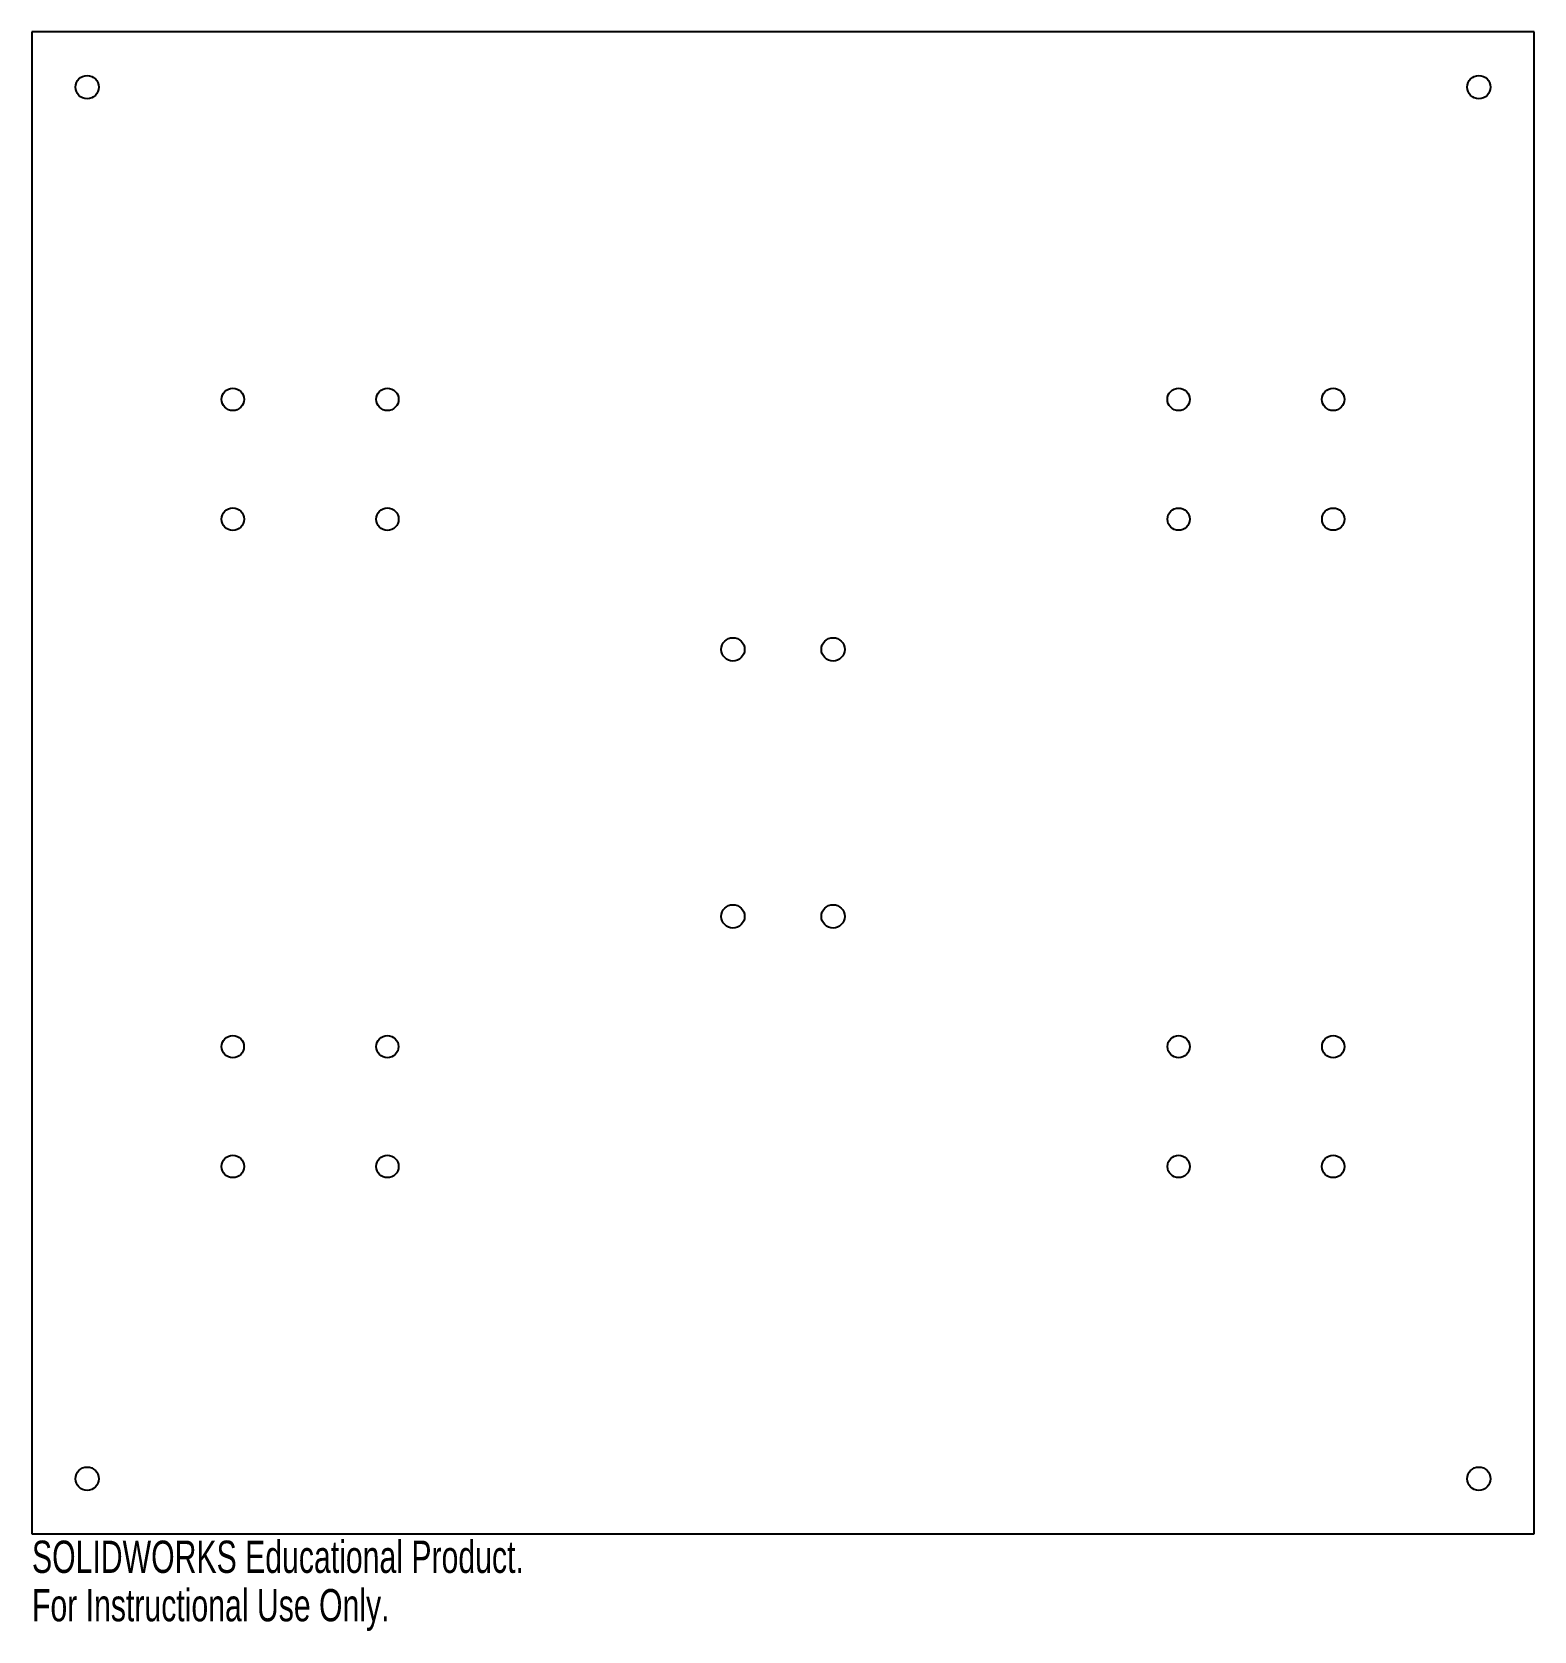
# Model space of a CAD drawing. Header units: millimetres. Extents: x 0 to 225, y -15 to 225.
import ezdxf

# ---------------------------------------------------------------- set-up
doc = ezdxf.new("R2010")
doc.units = ezdxf.units.MM
doc.styles.add('SLDTEXTSTYLE0', font='TXT', dxfattribs={"width": 0.7})

msp = doc.modelspace()

# ---------------------------------------------------------------- linework, layer by layer
at = {"color": 7, "linetype": 'Continuous', "lineweight": 25}
for p, q in [((225, 225), (0, 225)), ((0, 225), (0, 0)), ((225, 0), (225, 225)), ((0, 0), (225, 0))]:
    msp.add_line(p, q, dxfattribs=at)
for centre, radius in [((8.26, 216.74), 1.75), ((216.74, 216.74), 1.75), ((30.08, 169.96), 1.68), ((53.24, 169.96), 1.68), ((171.76, 169.96), 1.68), ((194.92, 169.96), 1.68), ((30.08, 152.01), 1.68), ((53.24, 152.01), 1.68), ((171.76, 152.01), 1.67), ((194.92, 152.01), 1.67), ((105, 132.5), 1.75), ((120, 132.5), 1.75), ((105, 92.5), 1.75), ((120, 92.5), 1.75), ((30.08, 72.99), 1.67), ((53.24, 72.99), 1.67), ((171.76, 72.99), 1.67), ((194.92, 72.99), 1.67), ((30.08, 55.04), 1.68), ((53.24, 55.04), 1.68), ((171.76, 55.04), 1.67), ((194.92, 55.04), 1.68), ((8.26, 8.26), 1.75), ((216.74, 8.26), 1.75)]:
    msp.add_circle(centre, radius, dxfattribs=at)

# ---------------------------------------------------------------- texts
at = {"color": 7, "linetype": 'Continuous', "char_height": 4.8336, "attachment_point": 1, "style": 'SLDTEXTSTYLE0'}
for s, insert in [('SOLIDWORKS Educational Product.', (0, -1.02)), ('For Instructional Use Only.', (0, -8.27))]:
    msp.add_mtext(s, dxfattribs=dict(at, insert=insert))

doc.saveas('drawing.dxf')
